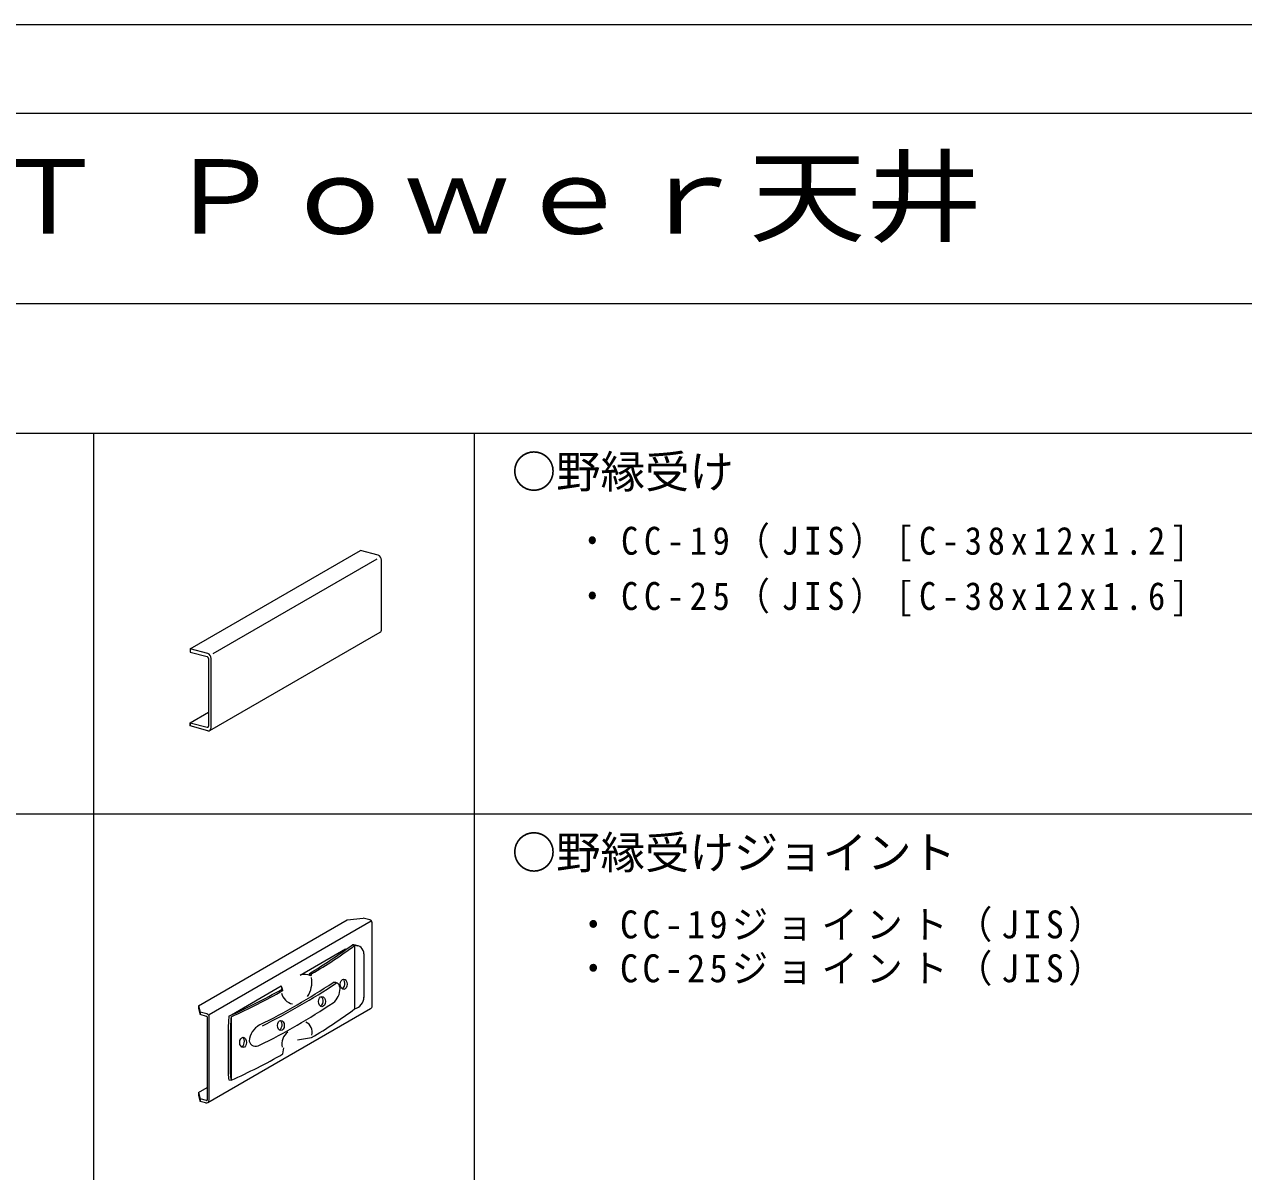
# Model space of a CAD drawing. Units: millimetres on the paper, enlarged 20 times, with parts at other scales. Extents: x -7779 to 7778, y -5419 to 5375.
# Drawn here: x -5858 to -3937, y 3567 to 5375 of the extents above; entities that cross this region are included whole.
import ezdxf
from ezdxf.enums import TextEntityAlignment as Align

# ---------------------------------------------------------------- set-up
doc = ezdxf.new("R2010")
doc.units = ezdxf.units.MM
doc.header["$LTSCALE"] = 20
for name, color, linetype, lineweight in [('1-2_野縁受け', 3, 'Continuous', 18), ('1-4_金具', 3, 'Continuous', 18), ('1-6_文字', 7, 'Continuous', 18), ('F-3_太線２', 4, 'Continuous', 18), ('F-6_文字', 7, 'Continuous', 18)]:
    doc.layers.add(name, color=color, linetype=linetype, lineweight=lineweight)
doc.styles.add('ＭＳ ゴシック', font='')
doc.styles.get('ＭＳ ゴシック').set_extended_font_data('MS Gothic')

msp = doc.modelspace()

# ---------------------------------------------------------------- linework, layer by layer
at = {"layer": '1-2_野縁受け'}
for p, q in [((-5583.64, 3828.87), (-5349.08, 3964.29)), ((-5566.5, 3814.92), (-5311.12, 3962.37)), ((-5349.08, 3964.29), (-5324.11, 3966.95)), ((-5313.37, 3964.08), (-5324.11, 3966.95)), ((-5309.81, 3828.58), (-5309.81, 3959.44)), ((-5337.41, 3923.85), (-5340.88, 3924.78)), ((-5337.41, 3923.85), (-5337.41, 3823.85)), ((-5336.25, 3924.37), (-5332.78, 3923.44)), ((-5423.3, 3877.2), (-5351.59, 3918.6)), ((-5322.81, 3910.49), (-5322.81, 3842.01)), ((-5408.59, 3879.82), (-5405.11, 3878.88)), ((-5531.56, 3814.7), (-5453.02, 3860.04)), ((-5451.78, 3854.85), (-5450.34, 3852.77)), ((-5583.64, 3828.87), (-5583.64, 3824.87)), ((-5583.64, 3824.87), (-5580.8, 3814.75)), ((-5568.9, 3676.22), (-5312.21, 3824.42)), ((-5570.06, 3815.88), (-5580.8, 3818.75)), ((-5570.57, 3812.01), (-5580.8, 3814.75)), ((-5569.98, 3811.24), (-5569.98, 3680.1)), ((-5566.5, 3680.38), (-5566.5, 3811.24)), ((-5531.95, 3811.53), (-5531.95, 3711.53)), ((-5536.54, 3789.65), (-5536.54, 3721.65)), ((-5533, 3721.14), (-5533, 3790.6)), ((-5427.21, 3774.94), (-5405.11, 3778.88)), ((-5450.34, 3752.77), (-5449.1, 3762.3)), ((-5535.49, 3712.04), (-5531.95, 3711.53)), ((-5583.64, 3692.07), (-5569.98, 3699.96)), ((-5583.64, 3692.07), (-5583.64, 3688.07)), ((-5583.64, 3688.07), (-5580.8, 3677.95)), ((-5570.99, 3679.32), (-5580.8, 3681.95)), ((-5572.54, 3675.74), (-5580.8, 3677.95))]:
    msp.add_line(p, q, dxfattribs=at)
for points in [[(-5583.64, 3828.87), (-5580.8, 3818.75), (-5580.8, 3814.75)], [(-5583.64, 3692.07), (-5580.8, 3681.95), (-5580.8, 3677.95)]]:
    msp.add_lwpolyline(points, dxfattribs=at)
for centre, radius, start, end in [((-5314.61, 3959.44), 4.8, 0, 75), ((-5819.13, 4571.38), 804.25, 300.6952, 306.48775), ((-5770.49, 4502.45), 722.73, 300.36821, 306.81474), ((-5339.74, 3911.38), 13.45, 75, 94.89551), ((-5336.26, 3910.45), 13.45, 0.19518, 94.89551), ((-5952.61, 4738.63), 1049.03, 296.33374, 303.66626), ((-5948.09, 4737.42), 1049.03, 296.33374, 303.66626), ((-5416.83, 3852.65), 25.39, 66.06867, 104.75326), ((-5444.72, 3866.07), 40.03, 325.16969, 10.30076), ((-5411.37, 3878.08), 3.29, 344.14172, 31.94043), ((-5409.7, 3879.19), 4.6, 313.54557, 356.19207), ((-5369.66, 3856.25), 9.4, 357.14581, 98.6879), ((-5955.02, 4744.42), 1022.05, 294.23738, 299.49736), ((-5893.3, 4628), 892.86, 293.87305, 299.74336), ((-5472.27, 3848.83), 22.28, 10.19507, 30.22605), ((-5502.03, 3845.59), 51.1, 10.44761, 16.43302), ((-5431.4, 3853.12), 21.64, 191.56304, 260.33789), ((-5388.85, 3855.92), 28.58, 308.45341, 359.70977), ((-5341.7, 3842.25), 18.89, 283.13424, 0.73992), ((-5952.61, 4706.63), 1049.03, 296.33374, 303.66626), ((-5770.49, 4402.45), 722.73, 300.36821, 306.81474), ((-5314.61, 3828.58), 4.8, 300, 0), ((-5570.78, 3811.24), 0.8, 0, 75), ((-5571.3, 3811.24), 4.8, 0, 75), ((-5312.97, 3790.38), 223.57, 174.3312, 180.18718), ((-5309.43, 3789.87), 223.57, 174.44006, 180.18718), ((-5472.04, 3770.68), 31.68, 118.71332, 175.78519), ((-5429.11, 3768.52), 23.09, 126.53227, 192.35564), ((-5420.75, 3787.72), 16.58, 341.68128, 67.7536), ((-5492.99, 3775.88), 11.02, 195.09465, 301.30952), ((-5893.3, 4528), 892.86, 293.87305, 299.74336), ((-5496.13, 3721.21), 40.42, 179.37266, 193.10782), ((-5492.59, 3720.7), 40.42, 179.37266, 193.10782), ((-5571.3, 3680.38), 4.8, 255, 0), ((-5570.78, 3680.1), 0.8, 255, 0)]:
    msp.add_arc(centre, radius, start, end, dxfattribs=at)
for centre in [(-5354.54, 3862.6), (-5388.91, 3835.32), (-5453.63, 3797.63), (-5513.04, 3771.09)]:
    msp.add_ellipse(centre, major_axis=(0, 8), ratio=0.675, dxfattribs=at)
for centre in [(-5358.02, 3863.53), (-5392.39, 3836.25), (-5457.11, 3798.56), (-5516.51, 3772.02)]:
    msp.add_ellipse(centre, major_axis=(0, 8), ratio=0.675, start_param=3.2959994, end_param=5.7709159, dxfattribs=at)
at = {"layer": '1-4_金具'}
for p, q in [((-5596.64, 4391.17), (-5328.34, 4546.07)), ((-5300.52, 4538.62), (-5328.34, 4546.07)), ((-5294.96, 4421.93), (-5294.96, 4530.73)), ((-5565.52, 4262.48), (-5297.23, 4417.38)), ((-5596.64, 4391.17), (-5596.64, 4387.33)), ((-5596.64, 4386.05), (-5569.93, 4378.9)), ((-5567.71, 4375.74), (-5567.71, 4269.5)), ((-5563.25, 4267.03), (-5563.25, 4375.83)), ((-5596.64, 4274.69), (-5567.71, 4291.39)), ((-5596.64, 4273.41), (-5596.64, 4269.57))]:
    msp.add_line(p, q, dxfattribs=at)
at = {"layer": '1-4_金具', "color": 4, "lineweight": 9}
msp.add_line((-5560.27, 4383.95), (-5301.76, 4533.2), dxfattribs=at)
at = {"layer": '1-4_金具'}
for points in [[(-5568.82, 4383.72), (-5596.64, 4391.17), (-5596.64, 4386.05)], [(-5568.82, 4262.12), (-5596.64, 4269.57), (-5596.64, 4274.69), (-5569.93, 4267.54)]]:
    msp.add_lwpolyline(points, dxfattribs=at)
for centre, major_axis, start_param, end_param in [((-5300.52, 4532.22), (3.1, -6.14), 0.9790195, 2.5498158), ((-5300.52, 4423.42), (3.1, -6.14), 0.0419556, 0.9790195), ((-5568.82, 4377.32), (3.1, -6.14), 0.9790195, 2.5498158), ((-5569.93, 4376.34), (1.24, -2.46), 0.9790195, 2.5498158), ((-5569.93, 4270.1), (1.24, -2.46), 5.6914085, 7.2622048), ((-5568.82, 4268.52), (3.1, -6.14), 5.6914085, 7.2622048)]:
    msp.add_ellipse(centre, major_axis=major_axis, ratio=0.751651, start_param=start_param, end_param=end_param, dxfattribs=at)
at = {"layer": 'F-3_太線２', "color": 3}
msp.add_line((-7778.84, 5375.01), (7777.51, 5375.01), dxfattribs=at)
at = {"layer": 'F-6_文字', "color": 3}
for p, q in [((-7638.84, 5235.01), (7637.51, 5235.01)), ((-7638.84, 4935.01), (7637.51, 4935.01)), ((-7638.84, 4731.01), (-78.84, 4731.01)), ((-5748.84, 4731.01), (-5748.84, 2931.01)), ((-7638.84, 4131.01), (-78.84, 4131.01))]:
    msp.add_line(p, q, dxfattribs=at)
at = {"layer": 'F-6_文字', "color": 4, "lineweight": 9}
msp.add_line((-5148.84, 4731.01), (-5148.84, 2931.01), dxfattribs=at)

# ---------------------------------------------------------------- texts
at = {"layer": '1-6_文字', "style": 'ＭＳ ゴシック'}
for s, p in [('○野縁受け', (-5089.89, 4629.17)), ('○野縁受けジョイント', (-5089.89, 4029.17))]:
    msp.add_text(s, height=51.32, dxfattribs=at).set_placement(p, align=Align.BOTTOM_LEFT)
at = {"layer": '1-6_文字', "color": 3, "char_height": 43.99, "attachment_point": 7, "style": 'ＭＳ ゴシック'}
for s, insert in [('\\T1.34;\\W0.9;・CC-19（JIS）[C-38x12x1.2]', (-4989.89, 4529.17)), ('\\T1.34;\\W0.9;・CC-25（JIS）[C-38x12x1.6]', (-4989.89, 4442.13)), ('\\T1.24;\\W0.95;・CC-19ジョイント（JIS）', (-4989.89, 3929.17)), ('\\T1.24;\\W0.95;・CC-25ジョイント（JIS）', (-4989.89, 3860.04))]:
    msp.add_mtext(s, dxfattribs=dict(at, insert=insert))
at = {"layer": 'F-6_文字', "style": 'ＭＳ ゴシック', "width": 1.15}
msp.add_text('耐震ＳＭＴ Ｐｏｗｅｒ天井', height=117.3, dxfattribs=at).set_placement((-6647.81, 5009.92), align=Align.BOTTOM_LEFT)

doc.saveas('drawing.dxf')
